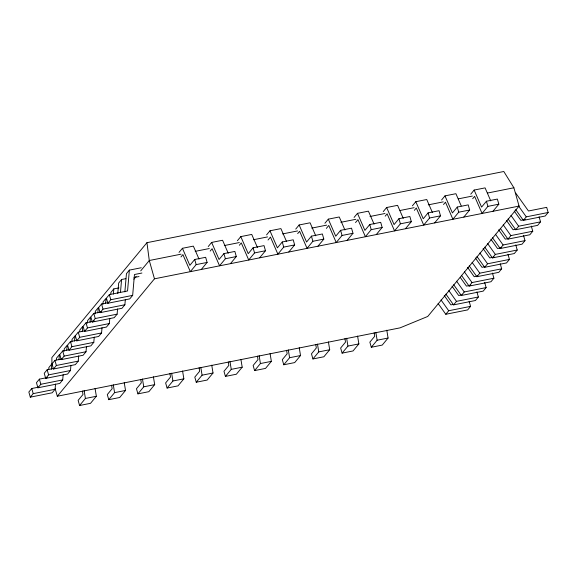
<?xml version="1.0" encoding="UTF-8"?>
<svg xmlns="http://www.w3.org/2000/svg" width="577" height="577" viewBox="0 0 577 577"><rect width="100%" height="100%" fill="white"/><g stroke="black" fill="none" stroke-linecap="round" stroke-linejoin="round"><path stroke-width="0.87" d="M48.735 369.273L48.879 367.535L51.793 364.015L51.346 369.23M56.351 359.911L56.496 358.173L59.409 354.653L58.962 359.868M38.709 387.124L31.764 388.509L28.85 392.028L30.3 397.156L52.175 392.793L55.089 389.273L55.543 384.058M64.047 351.386L64.271 348.782L67.184 345.262L66.737 350.477M47.191 377.589L39.38 379.147L36.466 382.666L37.916 387.794L59.792 383.431L62.705 379.911L63.16 374.697M71.815 341.995L72.046 339.391L74.96 335.864L74.505 341.079M54.101 368.371L47.155 369.756L44.241 373.276L45.691 378.404L67.567 374.04L70.481 370.513L70.928 365.299M79.662 331.732L79.814 329.994L82.727 326.474L82.28 331.688M61.869 358.973L54.923 360.358L52.009 363.885L53.459 369.006L75.335 364.642L78.256 361.123L78.703 355.908M87.365 323.214L87.589 320.603L90.502 317.083L90.055 322.298M68.778 349.756L62.698 350.967L59.784 354.494L61.234 359.615L83.11 355.252L86.023 351.732L86.478 346.517M95.133 313.816L95.356 311.212L98.278 307.685L97.823 312.9M77.419 340.192L70.473 341.577L67.559 345.096L69.009 350.225L90.885 345.861L93.799 342.334L94.246 337.119M102.908 304.425L103.132 301.814L106.045 298.295L105.598 303.509M84.321 330.967L78.241 332.186L75.327 335.706L76.777 340.834L98.653 336.463L101.566 332.943L102.021 327.729M110.755 294.162L110.907 292.424L113.82 288.904L118.927 287.887M94.693 321.057L86.016 322.788L83.102 326.315L84.552 331.436L106.428 327.072L109.341 323.553L109.789 318.338M113.366 294.119L113.82 288.904M117.773 293.462L118.674 283.033L121.588 279.506L125.844 278.662M101.602 311.84L93.784 313.398L90.87 316.917L92.32 322.045L114.203 317.682L117.117 314.155L117.564 308.947M120.463 292.546L121.588 279.506M124.87 291.89L126.45 273.642L129.363 270.115L141.271 267.742M108.505 302.622L101.559 304.007L98.645 307.527L100.095 312.655L121.971 308.291L124.884 304.764L125.339 299.55M129.363 270.115L127.56 290.974L109.334 294.609L106.42 298.136L107.87 303.257L129.746 298.893L132.66 295.374L134.463 274.515L141.92 273.029M55.19 388.747L57.311 396.233L400.034 327.859L427.745 316.456L519.069 206.083L513.891 187.777L503.8 171.499L146.947 242.686L51.858 357.603L51.952 364.671M37.916 387.794L40.83 384.275L62.705 379.911M45.691 378.404L48.605 374.877L70.481 370.513M53.459 369.006L56.373 365.486L78.256 361.123M61.234 359.615L64.148 356.096L86.023 351.732M69.009 350.225L71.923 346.698L93.799 342.334M76.777 340.834L79.691 337.307L101.566 332.943M84.552 331.436L87.466 327.916L109.341 323.553M92.32 322.045L95.241 318.526L117.117 314.155M100.095 312.655L103.009 309.128L124.884 304.764M107.87 303.257L110.784 299.737L132.66 295.374M30.3 397.156L33.214 393.637L55.089 389.273M133.857 279.167L136.143 276.405M140.716 270.88L149.284 260.515L181.07 254.176M57.311 396.233L154.463 278.821L519.069 206.083M179.021 252.409L182.426 248.298L193.36 246.119L199.029 259.109M180.962 256.945L182.902 254.601L190.338 271.652L196.166 264.612L207.107 262.427L205.657 257.299L194.716 259.484L189.855 265.355L182.426 248.298M208.232 246.538L211.636 242.434L222.571 240.248L228.232 253.245M82.424 391.026L82.987 394.509L78.133 400.38L79.583 405.501L85.41 398.462L96.352 396.276L95.068 388.444M210.172 251.082L212.112 248.73L219.548 265.788L225.376 258.741L236.31 256.556L234.861 251.435L223.926 253.613L219.065 259.484L211.636 242.434M96.352 396.276L90.517 403.323L79.583 405.501M201.272 269.473L207.107 262.427M237.399 240.724L240.804 236.613L251.738 234.428L257.407 247.425M111.592 385.205L112.154 388.689L107.3 394.56L108.75 399.681L114.578 392.641L125.519 390.456L124.243 382.63M239.34 245.261L241.28 242.91L248.716 259.967L254.544 252.921L265.485 250.743L264.028 245.614L253.094 247.8L248.233 253.664L240.804 236.613M125.519 390.456L119.684 397.503L108.75 399.681M230.483 263.602L236.31 256.556M266.567 234.904L269.971 230.793L280.905 228.607L286.574 241.604M140.759 379.392L141.322 382.868L136.468 388.739L137.917 393.867L143.745 386.821L154.686 384.635L153.41 376.81M268.024 240.025L270.447 237.089L277.883 254.147L283.711 247.1L294.652 244.922L293.203 239.794L282.261 241.979L277.407 247.85L269.971 230.793M154.686 384.635L148.859 391.682L137.917 393.867M259.65 257.782L265.485 250.743M295.741 229.083L299.138 224.972L310.08 222.794L315.742 235.784M169.926 373.571L170.496 377.048L165.635 382.919L167.085 388.047L172.912 381L183.854 378.822L182.577 370.989M297.674 233.62L299.614 231.276L307.051 248.326L312.878 241.287L323.82 239.102L322.37 233.973L311.429 236.159L306.575 242.03L299.138 224.972M183.854 378.822L178.026 385.862L167.085 388.047M288.817 251.969L294.652 244.922M324.909 223.263L328.306 219.152L339.247 216.974L344.909 229.971M199.094 367.751L199.664 371.235L194.802 377.106L196.252 382.226L202.08 375.18L213.021 373.002L211.745 365.169M326.358 228.391L328.789 225.456L336.218 242.513L342.046 235.466L352.987 233.281L351.537 228.16L340.596 230.338L335.742 236.209L328.306 219.152M213.021 373.002L207.193 380.048L196.252 382.226M317.992 246.148L323.82 239.102M354.076 217.442L357.473 213.339L368.414 211.153L374.076 224.15M228.261 361.93L228.831 365.414L223.97 371.285L225.419 376.406L231.254 369.367L242.189 367.181L240.912 359.348M355.526 222.571L357.956 219.635L365.385 236.693L371.22 229.646L382.154 227.461L380.705 222.34L369.763 224.518L364.909 230.389L357.473 213.339M242.189 367.181L236.361 374.228L225.419 376.406M347.159 240.328L352.987 233.281M383.243 211.629L386.64 207.518L397.582 205.333L403.244 218.33M257.429 356.117L257.998 359.594L253.137 365.465L254.594 370.593L260.422 363.546L271.356 361.361L270.079 353.535M385.176 216.166L387.124 213.815L394.553 230.872L400.388 223.826L411.322 221.647L409.872 216.519L398.938 218.705L394.077 224.576L386.64 207.518M271.356 361.361L265.528 368.407L254.594 370.593M376.327 234.507L382.154 227.461M412.411 205.809L415.808 201.698L426.749 199.519L432.411 212.509M286.596 350.297L287.166 353.773L282.312 359.644L283.761 364.772L289.589 357.726L300.523 355.547L299.247 347.715M414.344 210.345L416.291 208.001L423.727 225.052L429.555 218.005L440.489 215.827L439.039 210.699L428.105 212.884L423.244 218.755L415.808 201.698M300.523 355.547L294.696 362.587L283.761 364.772M405.494 228.687L411.322 221.647M441.578 199.988L444.982 195.877L455.917 193.699L461.225 205.881M315.763 344.476L316.333 347.953L311.479 353.824L312.929 358.952L318.756 351.905L329.698 349.727L328.414 341.894M443.518 204.525L445.458 202.181L452.895 219.231L458.722 212.192L469.656 210.006L468.207 204.885L457.272 207.064L452.411 212.935L444.982 195.877M329.698 349.727L323.863 356.774L312.929 358.952M434.661 222.873L440.489 215.827M470.745 194.168L474.15 190.064L485.084 187.878L490.753 200.875M344.938 338.656L345.5 342.139L340.646 348.01L342.096 353.131L347.924 346.092L358.865 343.906L357.589 336.074M472.686 198.712L474.626 196.36L482.062 213.418L487.89 206.371L498.831 204.186L497.374 199.065L486.44 201.243L481.579 207.114L474.15 190.064M358.865 343.906L353.03 350.953L342.096 353.131M463.829 217.053L469.656 210.006M374.141 332.785L374.711 336.268L369.857 342.139L371.307 347.267L377.134 340.221L388.076 338.035L386.792 330.21M388.076 338.035L382.241 345.082L371.307 347.267M492.996 211.232L498.831 204.186M515.687 209.602L523.361 220.371L526.274 216.851L548.15 212.487L546.7 207.359L528.467 210.994L515.687 193.05M438.123 303.502L445.79 314.27L448.704 310.743L470.58 306.38L469.13 301.259M445.891 294.104L453.565 304.88L456.479 301.353L478.355 296.989L476.905 291.861M453.666 284.713L461.333 295.482L464.254 291.962L486.13 287.598L484.68 282.47M461.441 275.323L469.108 286.091L472.022 282.571L493.898 278.201L492.448 273.08M469.209 265.925L476.883 276.7L479.797 273.173L501.673 268.81L500.223 263.689M476.984 256.534L484.651 267.302L487.565 263.783L509.441 259.419L507.991 254.291M484.759 247.144L492.426 257.912L495.34 254.392L517.216 250.029L515.766 244.9M492.527 237.753L500.201 248.521L503.115 244.994L524.991 240.631L523.541 235.51M500.302 228.355L507.969 239.123L510.883 235.604L532.759 231.24L531.309 226.112M508.07 218.964L515.744 229.733L518.658 226.213L540.534 221.849L539.084 216.721M548.15 212.487L545.236 216.007L523.361 220.371M470.58 306.38L467.666 309.907L445.79 314.27M478.355 296.989L475.441 300.509L453.565 304.88M486.13 287.598L483.216 291.118L461.333 295.482M493.898 278.201L490.984 281.727L469.108 286.091M501.673 268.81L498.759 272.337L476.883 276.7M509.441 259.419L506.527 262.939L484.651 267.302M517.216 250.029L514.302 253.548L492.426 257.912M524.991 240.631L522.077 244.158L500.201 248.521M532.759 231.24L529.845 234.76L507.969 239.123M540.534 221.849L537.62 225.369L515.744 229.733M195.192 251.356L209.314 248.543M224.323 245.55L239.332 242.556M253.454 239.736L267.584 236.916M282.593 233.923L297.595 230.93M311.724 228.11L326.733 225.117M340.856 222.296L355.865 219.303M369.987 216.49L384.996 213.497M400.005 210.497L414.127 207.684M428.257 204.864L443.266 201.871M458.268 198.877L472.397 196.057M487.406 193.064L513.891 187.777M134.03 277.544L139.007 276.549M525.193 219.491L520.851 220.356L514.208 211.023M515.687 229.228L513.083 229.754L506.433 220.414M507.911 238.626L505.308 239.145L498.658 229.812M501.009 247.843L497.533 248.536L490.89 239.203M494.107 257.061L489.765 257.926L483.115 248.593M484.593 266.805L481.99 267.324L475.347 257.991M477.691 276.022L474.222 276.715L467.572 267.382M470.789 285.24L466.447 286.105L460.309 277.494M461.275 294.984L458.672 295.503L452.029 286.17M453.508 304.375L450.904 304.894L444.254 295.561M518.608 206.083L526.274 216.851M510.984 215.445L518.658 226.213M503.216 224.835L510.883 235.604M495.441 234.226L503.115 244.994M487.673 243.617L495.34 254.392M479.898 253.014L487.565 263.783M472.123 262.405L479.797 273.173M464.355 271.796L472.022 282.571M456.58 281.194L464.254 291.962M448.812 290.584L456.479 301.353M441.037 299.975L448.704 310.743M486.44 201.243L487.89 206.371M457.272 207.064L458.722 212.192M428.105 212.884L429.555 218.005M398.938 218.705L400.388 223.826M369.763 224.518L371.22 229.646M340.596 230.338L342.046 235.466M311.429 236.159L312.878 241.287M282.261 241.979L283.711 247.1M253.094 247.8L254.544 252.921M223.926 253.613L225.376 258.741M194.716 259.484L196.166 264.612M154.463 278.821L149.284 260.515L146.947 242.686M109.334 294.609L110.784 299.737M101.559 304.007L103.009 309.128M93.784 313.398L95.241 318.526M86.016 322.788L87.466 327.916M78.241 332.186L79.691 337.307M70.473 341.577L71.923 346.698M62.698 350.967L64.148 356.096M54.923 360.358L56.373 365.486M47.155 369.756L48.605 374.877M39.38 379.147L40.83 384.275M31.764 388.509L33.214 393.637M375.858 332.388L377.134 340.221M346.647 338.259L347.924 346.092M317.48 344.08L318.756 351.905M288.312 349.893L289.589 357.726M259.145 355.713L260.422 363.546M229.978 361.534L231.254 369.367M200.803 367.354L202.08 375.18M171.636 373.175L172.912 381M142.469 378.988L143.745 386.821M113.301 384.809L114.578 392.641M84.134 390.629L85.41 398.462"/></g></svg>
